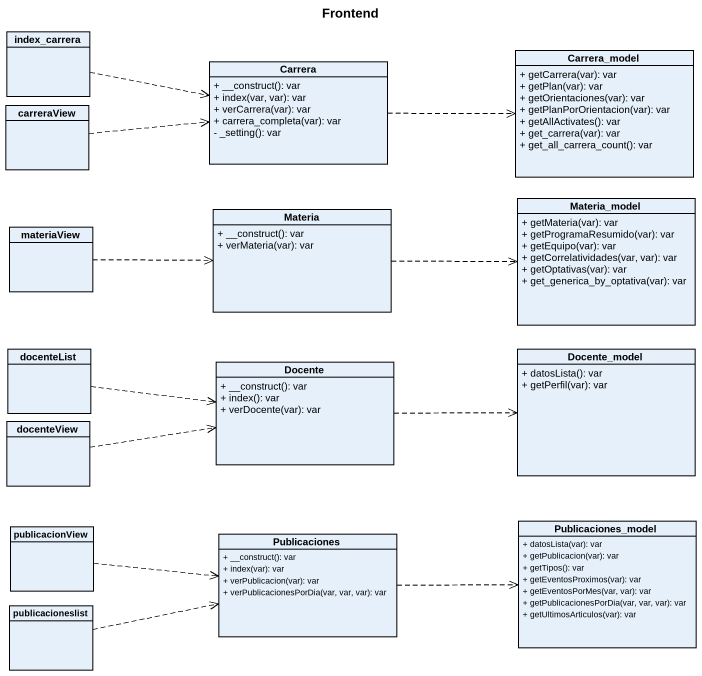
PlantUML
@startuml
title Frontend
hide circle
hide empty members
skinparam classAttributeIconSize 0
class index_carrera
class Carrera {
  + __construct(): var
  + index(var, var): var
  + verCarrera(var): var
  + carrera_completa(var): var
  - _setting(): var
}
class Carrera_model {
  + getCarrera(var): var
  + getPlan(var): var
  + getOrientaciones(var): var
  + getPlanPorOrientacion(var): var
  + getAllActivates(): var
  + get_carrera(var): var
  + get_all_carrera_count(): var
}
class carreraView
class Materia {
  + __construct(): var
  + verMateria(var): var
}
class Materia_model {
  + getMateria(var): var
  + getProgramaResumido(var): var
  + getEquipo(var): var
  + getCorrelatividades(var, var): var
  + getOptativas(var): var
  + get_generica_by_optativa(var): var
}
class materiaView
class docenteList
class Docente {
  + __construct(): var
  + index(): var
  + verDocente(var): var
}
class Docente_model {
  + datosLista(): var
  + getPerfil(var): var
}
class docenteView
class publicacionView
class Publicaciones {
  + __construct(): var
  + index(var): var
  + verPublicacion(var): var
  + verPublicacionesPorDia(var, var, var): var
}
class Publicaciones_model {
  + datosLista(var): var
  + getPublicacion(var): var
  + getTipos(): var
  + getEventosProximos(var): var
  + getEventosPorMes(var, var): var
  + getPublicacionesPorDia(var, var, var): var
  + getUltimosArticulos(var): var
}
class publicacioneslist
index_carrera .right.> Carrera
Carrera .right.> Carrera_model
carreraView .right.> Carrera
Materia .right.> Materia_model
materiaView .right.> Materia
docenteList .right.> Docente
Docente .right.> Docente_model
docenteView .right.> Docente
publicacionView .right.> Publicaciones
Publicaciones .right.> Publicaciones_model
publicacioneslist .right.> Publicaciones
@enduml
